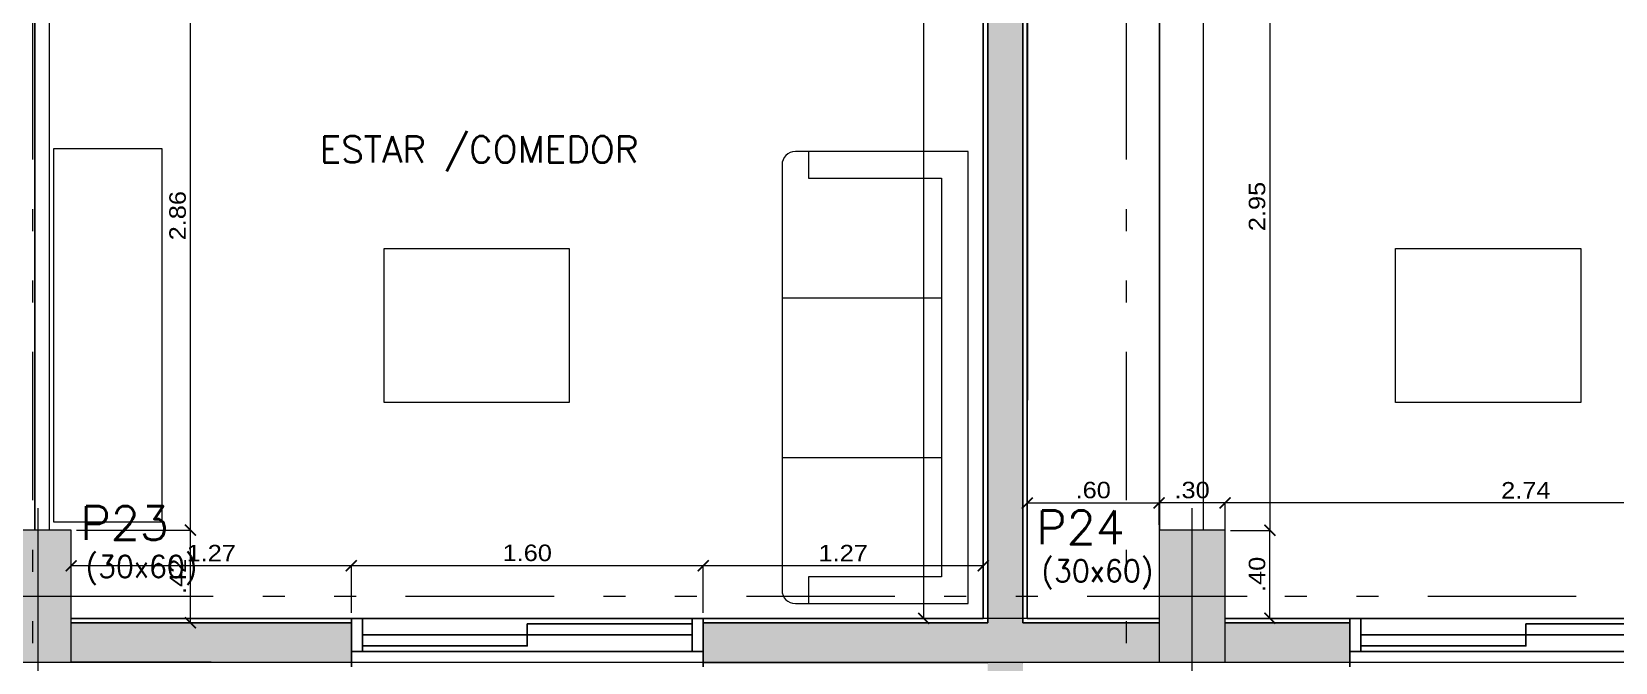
# Model space of a CAD drawing. Header units: metres. Extents: x 219 to 707, y -561 to -17.
# Drawn here: x 346.52 to 353.72, y -134.33 to -131.46 of the extents above; entities that cross this region are included whole.
import ezdxf
from ezdxf.enums import TextEntityAlignment as Align

# ---------------------------------------------------------------- set-up
doc = ezdxf.new("R2010")
doc.units = ezdxf.units.M
doc.linetypes.add('CYPE_RAYAPUNTOPUNTO', pattern=[0.45, 0.225, -0.075, 0, -0.075, 0, -0.075])
for name, color, linetype in [('A-Aberturas', 2, 'Continuous'), ('A-Muros', 4, 'Continuous'), ('A-Revoques', 1, 'Continuous'), ('A-Texto', 3, 'Continuous'), ('Dr Ejes en bloque', 4, 'Continuous'), ('TCOTA', 1, 'Continuous')]:
    doc.layers.add(name, color=color, linetype=linetype)
for name, color, linetype, lineweight in [('A-Equipamiento', 251, 'Continuous', 5), ('COTAS_REPLANTEO', 7, 'CYPE_RAYAPUNTOPUNTO', 0), ('PILAR_DIM', 253, 'Continuous', 0), ('PILAR_EJES', 1, 'Continuous', 0), ('PILAR_HORMIGON', 5, 'Continuous', 20), ('PILAR_REF', 253, 'Continuous', 0), ('VIG_CARAS', 253, 'Continuous', 9)]:
    doc.layers.add(name, color=color, linetype=linetype, lineweight=lineweight)
doc.layers.add('M1-Muro Común 20', color=12, linetype='Continuous', transparency=0.5)
doc.layers.add('M4-Muro Hueco 22', color=42, linetype='Continuous', transparency=0.5)
doc.styles.add('1-50', font='arial.ttf', dxfattribs={"width": 1.1, "height": 0.075})
doc.styles.add('CYPETXT', font='romans', dxfattribs={"height": 0.2})
doc.styles.add('T12', font='romans.shx', dxfattribs={"height": 0.12})
doc.dimstyles.new('1-50', dxfattribs={"dimscale": 0, "dimtxt": 0.075, "dimasz": 0.05, "dimexe": 0, "dimexo": 0.025, "dimgap": 0.02, "dimtad": 1, "dimzin": 4, "dimdsep": 46, "dimtxsty": '1-50', "dimblk": 'ARCHTICK', "dimcen": 0.09, "dimclrd": 256, "dimclre": 8, "dimclrt": 2, "dimadec": 0, "dimazin": 3, "dimtfac": 1, "dimtofl": 0, "dimtmove": 2, "dimatfit": 3, "dimldrblk": 'OPEN90', "dimfxl": 1, "dimtolj": 1, "dimtzin": 0, "dimlwd": 18, "dimlwe": 18, "dimarcsym": 0})

# ---------------------------------------------------------------- blocks, each defined once
blk = doc.blocks.new('A$Cdcc540ea')
for points in [[(-0.15, -0.1), (0, -0.1), (0, -0.15), (-0.15, -0.15), (-0.15, -0.1)], [(-0.15, -1.65), (0, -1.65), (0, -1.7), (-0.15, -1.7), (-0.15, -1.65)]]:
    blk.add_lwpolyline(points)
at = {"color": 1}
blk.add_lwpolyline([(-0.15, -1.65), (0, -1.65), (0, -0.15), (-0.15, -0.15)], close=True, dxfattribs=at)
for points in [[(-0.075, -0.9), (-0.075, -0.15), (-0.125, -0.15), (-0.125, -0.9)], [(-0.025, -1.65), (-0.025, -0.9), (-0.075, -0.9), (-0.075, -1.65)]]:
    blk.add_lwpolyline(points, close=True)
blk = doc.blocks.new('Sillon3c')
for p, q in [((1.65, 0.7), (0.05, 0.7)), ((0.55, 0.7), (0.55, 0.1)), ((1.15, 0.7), (1.15, 0.1)), ((0, 0.65), (0, 0)), ((0.1, 0.6), (0, 0.6)), ((0.1, 0.1), (0.1, 0.6)), ((1.6, 0.6), (1.6, 0.1)), ((1.7, 0.6), (1.6, 0.6)), ((1.7, 0), (1.7, 0.65)), ((1.6, 0.1), (0.1, 0.1)), ((0, 0), (1.7, 0))]:
    blk.add_line(p, q)
for centre, start, end in [((0.05, 0.65), 90, 180), ((1.65, 0.65), 0, 90)]:
    blk.add_arc(centre, 0.05, start, end)
blk = doc.blocks.new('_ArchTick')
at = {"color": 0, "linetype": 'ByBlock', "const_width": 0.15}
blk.add_lwpolyline([(-0.5, -0.5), (0.5, 0.5)], dxfattribs=at)
blk = doc.blocks.new('*D221')
at = {"layer": 'Defpoints', "color": 0, "transparency": 16777216}
for p in [(346.6945, -133.8859), (346.6945, -134.1254), (347.9694, -134.1254)]:
    blk.add_point(p, dxfattribs=at)
at = {"layer": 'TCOTA', "color": 8, "lineweight": 18, "transparency": 16777216}
for p, q in [((346.6945, -134.1004), (346.6945, -133.8859)), ((347.9694, -134.1004), (347.9694, -133.8859))]:
    blk.add_line(p, q, dxfattribs=at)
at = {"layer": 'TCOTA', "lineweight": 18, "transparency": 16777216}
blk.add_line((347.9694, -133.8859), (346.6945, -133.8859), dxfattribs=at)
at = {"layer": 'TCOTA', "lineweight": 18, "transparency": 16777216, "xscale": 0.05, "yscale": 0.05, "zscale": 0.05, "rotation": 180}
blk.add_blockref('_ArchTick', (346.6945, -133.8859), dxfattribs=at)
at = {"layer": 'TCOTA', "lineweight": 18, "transparency": 16777216, "xscale": 0.05, "yscale": 0.05, "zscale": 0.05}
blk.add_blockref('_ArchTick', (347.9694, -133.8859), dxfattribs=at)
at = {"layer": 'TCOTA', "color": 2, "transparency": 16777216, "insert": (347.3319, -133.8283), "char_height": 0.075, "attachment_point": 5, "style": '1-50'}
blk.add_mtext('\\A1;1.27', dxfattribs=at)
blk = doc.blocks.new('_Open90')
at = {"color": 0, "linetype": 'ByBlock', "lineweight": -2}
for p, q in [((0, 0), (-1, 0)), ((-0.5, 0.5), (0, 0)), ((0, 0), (-0.5, -0.5))]:
    blk.add_line(p, q, dxfattribs=at)
blk = doc.blocks.new('*D222')
at = {"layer": 'Defpoints', "color": 0, "transparency": 16777216}
for p in [(347.9694, -133.8859), (347.9694, -134.1254), (349.5694, -134.1254)]:
    blk.add_point(p, dxfattribs=at)
at = {"layer": 'TCOTA', "color": 8, "lineweight": 18, "transparency": 16777216}
for p, q in [((347.9694, -134.1004), (347.9694, -133.8859)), ((349.5694, -134.1004), (349.5694, -133.8859))]:
    blk.add_line(p, q, dxfattribs=at)
at = {"layer": 'TCOTA', "lineweight": 18, "transparency": 16777216}
blk.add_line((349.5694, -133.8859), (347.9694, -133.8859), dxfattribs=at)
at = {"layer": 'TCOTA', "lineweight": 18, "transparency": 16777216, "xscale": 0.05, "yscale": 0.05, "zscale": 0.05, "rotation": 180}
blk.add_blockref('_ArchTick', (347.9694, -133.8859), dxfattribs=at)
at = {"layer": 'TCOTA', "lineweight": 18, "transparency": 16777216, "xscale": 0.05, "yscale": 0.05, "zscale": 0.05}
blk.add_blockref('_ArchTick', (349.5694, -133.8859), dxfattribs=at)
at = {"layer": 'TCOTA', "color": 2, "transparency": 16777216, "insert": (348.7694, -133.8276), "char_height": 0.075, "attachment_point": 5, "style": '1-50'}
blk.add_mtext('\\A1;1.60', dxfattribs=at)
blk = doc.blocks.new('*D223')
at = {"layer": 'Defpoints', "color": 0, "transparency": 16777216}
for p in [(349.5694, -133.8859), (349.5694, -134.1254), (350.8439, -134.1254)]:
    blk.add_point(p, dxfattribs=at)
at = {"layer": 'TCOTA', "color": 8, "lineweight": 18, "transparency": 16777216}
for p, q in [((349.5694, -134.1004), (349.5694, -133.8859)), ((350.8439, -134.1004), (350.8439, -133.8859))]:
    blk.add_line(p, q, dxfattribs=at)
at = {"layer": 'TCOTA', "lineweight": 18, "transparency": 16777216}
blk.add_line((350.8439, -133.8859), (349.5694, -133.8859), dxfattribs=at)
at = {"layer": 'TCOTA', "lineweight": 18, "transparency": 16777216, "xscale": 0.05, "yscale": 0.05, "zscale": 0.05, "rotation": 180}
blk.add_blockref('_ArchTick', (349.5694, -133.8859), dxfattribs=at)
at = {"layer": 'TCOTA', "lineweight": 18, "transparency": 16777216, "xscale": 0.05, "yscale": 0.05, "zscale": 0.05}
blk.add_blockref('_ArchTick', (350.8439, -133.8859), dxfattribs=at)
at = {"layer": 'TCOTA', "color": 2, "transparency": 16777216, "insert": (350.2067, -133.8283), "char_height": 0.075, "attachment_point": 5, "style": '1-50'}
blk.add_mtext('\\A1;1.27', dxfattribs=at)
blk = doc.blocks.new('*D224')
at = {"layer": 'Defpoints', "color": 0, "transparency": 16777216}
for p in [(350.5727, -127.3151), (350.8439, -127.3151), (350.8439, -134.1254)]:
    blk.add_point(p, dxfattribs=at)
at = {"layer": 'TCOTA', "color": 8, "lineweight": 18, "transparency": 16777216}
for p, q in [((350.8189, -127.3151), (350.5727, -127.3151)), ((350.8189, -134.1254), (350.5727, -134.1254))]:
    blk.add_line(p, q, dxfattribs=at)
at = {"layer": 'TCOTA', "lineweight": 18, "transparency": 16777216}
blk.add_line((350.5727, -134.1254), (350.5727, -127.3151), dxfattribs=at)
at = {"layer": 'TCOTA', "lineweight": 18, "transparency": 16777216, "xscale": 0.05, "yscale": 0.05, "zscale": 0.05}
for p, rotation in [((350.5727, -127.3151), 90), ((350.5727, -134.1254), 270)]:
    blk.add_blockref('_ArchTick', p, dxfattribs=dict(at, rotation=rotation))
at = {"layer": 'TCOTA', "color": 2, "transparency": 16777216, "insert": (350.5144, -130.7202), "char_height": 0.075, "attachment_point": 5, "rotation": 90, "style": '1-50'}
blk.add_mtext('\\A1;6.81', dxfattribs=at)
blk = doc.blocks.new('*D225')
at = {"layer": 'Defpoints', "color": 0, "transparency": 16777216}
for p in [(346.6945, -133.7238), (347.2375, -133.7238), (347.0314, -134.1454)]:
    blk.add_point(p, dxfattribs=at)
at = {"layer": 'TCOTA', "color": 8, "lineweight": 18, "transparency": 16777216}
for p, q in [((346.7195, -133.7238), (347.2375, -133.7238)), ((347.0564, -134.1454), (347.2375, -134.1454))]:
    blk.add_line(p, q, dxfattribs=at)
at = {"layer": 'TCOTA', "lineweight": 18, "transparency": 16777216}
blk.add_line((347.2375, -134.1454), (347.2375, -133.7238), dxfattribs=at)
at = {"layer": 'TCOTA', "lineweight": 18, "transparency": 16777216, "xscale": 0.05, "yscale": 0.05, "zscale": 0.05}
for p, rotation in [((347.2375, -133.7238), 90), ((347.2375, -134.1454), 270)]:
    blk.add_blockref('_ArchTick', p, dxfattribs=dict(at, rotation=rotation))
at = {"layer": 'TCOTA', "color": 2, "transparency": 16777216, "insert": (347.1798, -133.9346), "char_height": 0.075, "attachment_point": 5, "rotation": 90, "style": '1-50'}
blk.add_mtext('\\A1;.42', dxfattribs=at)
blk = doc.blocks.new('*D226')
at = {"layer": 'Defpoints', "color": 0, "transparency": 16777216}
for p in [(346.6945, -130.8618), (347.2375, -130.8618), (346.6945, -133.7238)]:
    blk.add_point(p, dxfattribs=at)
at = {"layer": 'TCOTA', "color": 8, "lineweight": 18, "transparency": 16777216}
for p, q in [((346.7195, -130.8618), (347.2375, -130.8618)), ((346.7195, -133.7238), (347.2375, -133.7238))]:
    blk.add_line(p, q, dxfattribs=at)
at = {"layer": 'TCOTA', "lineweight": 18, "transparency": 16777216}
blk.add_line((347.2375, -133.7238), (347.2375, -130.8618), dxfattribs=at)
at = {"layer": 'TCOTA', "lineweight": 18, "transparency": 16777216, "xscale": 0.05, "yscale": 0.05, "zscale": 0.05}
for p, rotation in [((347.2375, -130.8618), 90), ((347.2375, -133.7238), 270)]:
    blk.add_blockref('_ArchTick', p, dxfattribs=dict(at, rotation=rotation))
at = {"layer": 'TCOTA', "color": 2, "transparency": 16777216, "insert": (347.1792, -132.2928), "char_height": 0.075, "attachment_point": 5, "rotation": 90, "style": '1-50'}
blk.add_mtext('\\A1;2.86', dxfattribs=at)
blk = doc.blocks.new('*D243')
at = {"layer": 'Defpoints', "color": 0, "transparency": 16777216}
for p in [(351.9437, -133.7247), (352.1476, -133.7247), (352.2279, -134.1254)]:
    blk.add_point(p, dxfattribs=at)
at = {"layer": 'TCOTA', "color": 8, "lineweight": 18, "transparency": 16777216}
for p, q in [((351.9687, -133.7247), (352.1476, -133.7247)), ((352.2029, -134.1254), (352.1476, -134.1254))]:
    blk.add_line(p, q, dxfattribs=at)
at = {"layer": 'TCOTA', "lineweight": 18, "transparency": 16777216}
blk.add_line((352.1476, -134.1254), (352.1476, -133.7247), dxfattribs=at)
at = {"layer": 'TCOTA', "lineweight": 18, "transparency": 16777216, "xscale": 0.05, "yscale": 0.05, "zscale": 0.05}
for p, rotation in [((352.1476, -133.7247), 90), ((352.1476, -134.1254), 270)]:
    blk.add_blockref('_ArchTick', p, dxfattribs=dict(at, rotation=rotation))
at = {"layer": 'TCOTA', "color": 2, "transparency": 16777216, "insert": (352.0894, -133.9251), "char_height": 0.075, "attachment_point": 5, "rotation": 90, "style": '1-50'}
blk.add_mtext('\\A1;.40', dxfattribs=at)
blk = doc.blocks.new('*D244')
at = {"layer": 'Defpoints', "color": 0, "transparency": 16777216}
for p in [(352.0101, -130.7772), (351.9437, -133.7247), (352.1476, -133.7247)]:
    blk.add_point(p, dxfattribs=at)
at = {"layer": 'TCOTA', "color": 8, "lineweight": 18, "transparency": 16777216}
for p, q in [((352.0351, -130.7772), (352.1476, -130.7772)), ((351.9687, -133.7247), (352.1476, -133.7247))]:
    blk.add_line(p, q, dxfattribs=at)
at = {"layer": 'TCOTA', "lineweight": 18, "transparency": 16777216}
blk.add_line((352.1476, -130.7772), (352.1476, -133.7247), dxfattribs=at)
at = {"layer": 'TCOTA', "lineweight": 18, "transparency": 16777216, "xscale": 0.05, "yscale": 0.05, "zscale": 0.05}
for p, rotation in [((352.1476, -130.7772), 90), ((352.1476, -133.7247), 270)]:
    blk.add_blockref('_ArchTick', p, dxfattribs=dict(at, rotation=rotation))
at = {"layer": 'TCOTA', "color": 2, "transparency": 16777216, "insert": (352.0894, -132.251), "char_height": 0.075, "attachment_point": 5, "rotation": 90, "style": '1-50'}
blk.add_mtext('\\A1;2.95', dxfattribs=at)
blk = doc.blocks.new('*D253')
at = {"layer": 'Defpoints', "color": 0, "transparency": 16777216}
for p in [(351.644, -133.6001), (351.0439, -133.7074), (351.644, -133.7247)]:
    blk.add_point(p, dxfattribs=at)
at = {"layer": 'TCOTA', "color": 8, "lineweight": 18, "transparency": 16777216}
for p, q in [((351.0439, -133.6824), (351.0439, -133.6001)), ((351.644, -133.6997), (351.644, -133.6001))]:
    blk.add_line(p, q, dxfattribs=at)
at = {"layer": 'TCOTA', "lineweight": 18, "transparency": 16777216}
blk.add_line((351.0439, -133.6001), (351.644, -133.6001), dxfattribs=at)
at = {"layer": 'TCOTA', "lineweight": 18, "transparency": 16777216, "xscale": 0.05, "yscale": 0.05, "zscale": 0.05, "rotation": 180}
blk.add_blockref('_ArchTick', (351.0439, -133.6001), dxfattribs=at)
at = {"layer": 'TCOTA', "lineweight": 18, "transparency": 16777216, "xscale": 0.05, "yscale": 0.05, "zscale": 0.05}
blk.add_blockref('_ArchTick', (351.644, -133.6001), dxfattribs=at)
at = {"layer": 'TCOTA', "color": 2, "transparency": 16777216, "insert": (351.3439, -133.5418), "char_height": 0.075, "attachment_point": 5, "style": '1-50'}
blk.add_mtext('\\A1;.60', dxfattribs=at)
blk = doc.blocks.new('*D254')
at = {"layer": 'Defpoints', "color": 0, "transparency": 16777216}
for p in [(351.6437, -133.6001), (351.6437, -133.7247), (351.9437, -133.7247)]:
    blk.add_point(p, dxfattribs=at)
at = {"layer": 'TCOTA', "color": 8, "lineweight": 18, "transparency": 16777216}
for p, q in [((351.6437, -133.6997), (351.6437, -133.6001)), ((351.9437, -133.6997), (351.9437, -133.6001))]:
    blk.add_line(p, q, dxfattribs=at)
at = {"layer": 'TCOTA', "lineweight": 18, "transparency": 16777216}
blk.add_line((351.9437, -133.6001), (351.6437, -133.6001), dxfattribs=at)
at = {"layer": 'TCOTA', "lineweight": 18, "transparency": 16777216, "xscale": 0.05, "yscale": 0.05, "zscale": 0.05, "rotation": 180}
blk.add_blockref('_ArchTick', (351.6437, -133.6001), dxfattribs=at)
at = {"layer": 'TCOTA', "lineweight": 18, "transparency": 16777216, "xscale": 0.05, "yscale": 0.05, "zscale": 0.05}
blk.add_blockref('_ArchTick', (351.9437, -133.6001), dxfattribs=at)
at = {"layer": 'TCOTA', "color": 2, "transparency": 16777216, "insert": (351.7937, -133.5417), "char_height": 0.075, "attachment_point": 5, "style": '1-50'}
blk.add_mtext('\\A1;.30', dxfattribs=at)
blk = doc.blocks.new('*D255')
at = {"layer": 'Defpoints', "color": 0, "transparency": 16777216}
for p in [(351.9437, -133.6001), (351.9437, -133.7727), (354.6797, -133.7727)]:
    blk.add_point(p, dxfattribs=at)
at = {"layer": 'TCOTA', "color": 8, "lineweight": 18, "transparency": 16777216}
for p, q in [((351.9437, -133.7477), (351.9437, -133.6001)), ((354.6797, -133.7477), (354.6797, -133.6001))]:
    blk.add_line(p, q, dxfattribs=at)
at = {"layer": 'TCOTA', "lineweight": 18, "transparency": 16777216}
blk.add_line((354.6797, -133.6001), (351.9437, -133.6001), dxfattribs=at)
at = {"layer": 'TCOTA', "lineweight": 18, "transparency": 16777216, "xscale": 0.05, "yscale": 0.05, "zscale": 0.05, "rotation": 180}
blk.add_blockref('_ArchTick', (351.9437, -133.6001), dxfattribs=at)
at = {"layer": 'TCOTA', "lineweight": 18, "transparency": 16777216, "xscale": 0.05, "yscale": 0.05, "zscale": 0.05}
blk.add_blockref('_ArchTick', (354.6797, -133.6001), dxfattribs=at)
at = {"layer": 'TCOTA', "color": 2, "transparency": 16777216, "insert": (353.3117, -133.5424), "char_height": 0.075, "attachment_point": 5, "style": '1-50'}
blk.add_mtext('\\A1;2.74', dxfattribs=at)
blk = doc.blocks.new('Ejes del pilar')
at = {"layer": 'PILAR_EJES'}
for p, q in [((0, -0.5), (0, 0.5)), ((-0.5, 0), (0.5, 0))]:
    blk.add_line(p, q, dxfattribs=at)
blk = doc.blocks.new('A$Ce77abe1e')
h = blk.add_hatch(color=253)
h.dxf.hatch_style = 1
h.paths.add_polyline_path([(-0.35, -0.1), (0.35, -0.1), (0.35, 0.1), (-0.35, 0.1)])
h.paths.add_polyline_path([(4.525, -0.1004), (5.325, -0.1004), (5.325, 0.0996), (4.525, 0.0996)])
h.paths.add_polyline_path([(4.7997, -3.6492), (5.4997, -3.6492), (5.4997, -3.3492), (4.7997, -3.3492)])
h.paths.add_polyline_path([(-0.8503, -3.5992), (-0.0503, -3.5992), (-0.0503, -3.3492), (-0.8503, -3.3492)])
h.paths.add_polyline_path([(-0.8508, -9.9381), (-0.1508, -9.9381), (-0.1508, -9.6381), (-0.8508, -9.6381)])
h.paths.add_polyline_path([(4.7992, -10.4381), (5.0992, -10.4381), (5.0992, -9.6381), (4.7992, -9.6381)])
h.paths.add_polyline_path([(-0.3511, -13.9003), (-0.0511, -13.9003), (-0.0511, -13.3003), (-0.3511, -13.3003)])
h.paths.add_polyline_path([(4.7989, -13.9003), (5.0989, -13.9003), (5.0989, -13.3003), (4.7989, -13.3003)])
h.paths.add_polyline_path([(10.048, -13.9003), (10.348, -13.9003), (10.348, -13.3003), (10.048, -13.3003)])
h.paths.add_polyline_path([(10.0492, -10.3381), (10.3992, -10.3381), (10.3992, -9.6381), (10.0492, -9.6381)])
h.paths.add_polyline_path([(13.0992, -10.3381), (13.3992, -10.3381), (13.3992, -9.6381), (13.0992, -9.6381)])
h.paths.add_polyline_path([(13.0989, -13.9003), (13.3989, -13.9003), (13.3989, -13.2003), (13.0989, -13.2003)])
h.paths.add_polyline_path([(17.7502, -13.9003), (18.4502, -13.9003), (18.4502, -13.6003), (17.7502, -13.6003)])
h.paths.add_polyline_path([(23.15, -13.9003), (23.45, -13.9003), (23.45, -13.3003), (23.15, -13.3003)])
h.paths.add_polyline_path([(23.15, -10.3381), (23.45, -10.3381), (23.45, -9.6381), (23.15, -9.6381)])
h.paths.add_polyline_path([(23.1497, -3.5519), (23.4497, -3.5519), (23.4497, -2.8519), (23.1497, -2.8519)])
h.paths.add_polyline_path([(22.85, -0.2), (23.45, -0.2), (23.45, 0.1), (22.85, 0.1)])
h.paths.add_polyline_path([(13.6997, -4.05), (13.9997, -4.05), (13.9997, -3.35), (13.6997, -3.35)])
h.paths.add_polyline_path([(16.4997, -4.0492), (16.7997, -4.0492), (16.7997, -3.3492), (16.4997, -3.3492)])
h.paths.add_polyline_path([(9.5497, -3.6492), (10.2497, -3.6492), (10.2497, -3.3492), (9.5497, -3.3492)])
h.paths.add_polyline_path([(9.55, -0.2), (10.25, -0.2), (10.25, 0.1), (9.55, 0.1)])
at = {"layer": 'PILAR_HORMIGON'}
h = blk.add_hatch(color=253, dxfattribs=at)
h.dxf.hatch_style = 1
h.paths.add_polyline_path([(13.6998, -0.1), (14.3998, -0.1), (14.3998, 0.1), (13.6998, 0.1)], flags=17)
h.paths.add_polyline_path([(23.15, -13.9003), (23.45, -13.9003), (23.45, -13.3003), (23.15, -13.3003)], flags=17)
h.paths.add_polyline_path([(17.7502, -13.9003), (18.4502, -13.9003), (18.4502, -13.6003), (17.7502, -13.6003)], flags=17)
h.paths.add_polyline_path([(13.0989, -13.9003), (13.3989, -13.9003), (13.3989, -13.2003), (13.0989, -13.2003)], flags=17)
h.paths.add_polyline_path([(10.048, -13.9003), (10.348, -13.9003), (10.348, -13.3003), (10.048, -13.3003)], flags=17)
h.paths.add_polyline_path([(4.7989, -13.9003), (5.0989, -13.9003), (5.0989, -13.3003), (4.7989, -13.3003)], flags=17)
h.paths.add_polyline_path([(-0.3511, -13.9003), (-0.0511, -13.9003), (-0.0511, -13.3003), (-0.3511, -13.3003)], flags=17)
h.paths.add_polyline_path([(23.15, -10.3381), (23.45, -10.3381), (23.45, -9.6381), (23.15, -9.6381)], flags=17)
h.paths.add_polyline_path([(13.0992, -10.3381), (13.3992, -10.3381), (13.3992, -9.6381), (13.0992, -9.6381)], flags=17)
h.paths.add_polyline_path([(10.0492, -10.3381), (10.3992, -10.3381), (10.3992, -9.6381), (10.0492, -9.6381)], flags=17)
h.paths.add_polyline_path([(4.7992, -10.4381), (5.0992, -10.4381), (5.0992, -9.6381), (4.7992, -9.6381)], flags=17)
h.paths.add_polyline_path([(-0.8508, -9.9381), (-0.1508, -9.9381), (-0.1508, -9.6381), (-0.8508, -9.6381)], flags=17)
h.paths.add_polyline_path([(23.1497, -3.5519), (23.4497, -3.5519), (23.4497, -2.8519), (23.1497, -2.8519)], flags=17)
h.paths.add_polyline_path([(16.4997, -4.0492), (16.7997, -4.0492), (16.7997, -3.3492), (16.4997, -3.3492)], flags=17)
h.paths.add_polyline_path([(13.6997, -4.05), (13.9997, -4.05), (13.9997, -3.35), (13.6997, -3.35)], flags=17)
h.paths.add_polyline_path([(9.5497, -3.6492), (10.2497, -3.6492), (10.2497, -3.3492), (9.5497, -3.3492)], flags=17)
h.paths.add_polyline_path([(4.7997, -3.6492), (5.4997, -3.6492), (5.4997, -3.3492), (4.7997, -3.3492)], flags=17)
h.paths.add_polyline_path([(-0.8503, -3.5992), (-0.0503, -3.5992), (-0.0503, -3.3492), (-0.8503, -3.3492)], flags=17)
h.paths.add_polyline_path([(22.85, -0.2), (23.45, -0.2), (23.45, 0.1), (22.85, 0.1)], flags=17)
h.paths.add_polyline_path([(16.5, -0.1), (17.2, -0.1), (17.2, 0.1), (16.5, 0.1)], flags=17)
h.paths.add_polyline_path([(9.55, -0.2), (10.25, -0.2), (10.25, 0.1), (9.55, 0.1)], flags=17)
h.paths.add_polyline_path([(4.525, -0.1004), (5.325, -0.1004), (5.325, 0.0996), (4.525, 0.0996)], flags=17)
h.paths.add_polyline_path([(-0.35, -0.1), (0.35, -0.1), (0.35, 0.1), (-0.35, 0.1)], flags=17)
h.paths.add_polyline_path([(16.4997, -4.0492), (16.7997, -4.0492), (16.7997, -3.3492), (16.4997, -3.3492)], flags=0)
h.paths.add_polyline_path([(13.6997, -4.05), (13.9997, -4.05), (13.9997, -3.35), (13.6997, -3.35)], flags=0)
h.paths.add_polyline_path([(16.5, -0.1), (17.2, -0.1), (17.2, 0.1), (16.5, 0.1)])
h.paths.add_polyline_path([(13.6998, -0.1), (14.3998, -0.1), (14.3998, 0.1), (13.6998, 0.1)])
h.paths.add_polyline_path([(13.6998, -0.1), (14.3998, -0.1), (14.3998, 0.1), (13.6998, 0.1)], flags=17)
h.paths.add_polyline_path([(23.15, -13.9003), (23.45, -13.9003), (23.45, -13.3003), (23.15, -13.3003)], flags=17)
h.paths.add_polyline_path([(17.7502, -13.9003), (18.4502, -13.9003), (18.4502, -13.6003), (17.7502, -13.6003)], flags=17)
h.paths.add_polyline_path([(13.0989, -13.9003), (13.3989, -13.9003), (13.3989, -13.2003), (13.0989, -13.2003)], flags=17)
h.paths.add_polyline_path([(10.048, -13.9003), (10.348, -13.9003), (10.348, -13.3003), (10.048, -13.3003)], flags=17)
h.paths.add_polyline_path([(4.7989, -13.9003), (5.0989, -13.9003), (5.0989, -13.3003), (4.7989, -13.3003)], flags=17)
h.paths.add_polyline_path([(-0.3511, -13.9003), (-0.0511, -13.9003), (-0.0511, -13.3003), (-0.3511, -13.3003)], flags=17)
h.paths.add_polyline_path([(23.15, -10.3381), (23.45, -10.3381), (23.45, -9.6381), (23.15, -9.6381)], flags=17)
h.paths.add_polyline_path([(13.0992, -10.3381), (13.3992, -10.3381), (13.3992, -9.6381), (13.0992, -9.6381)], flags=17)
h.paths.add_polyline_path([(10.0492, -10.3381), (10.3992, -10.3381), (10.3992, -9.6381), (10.0492, -9.6381)], flags=17)
h.paths.add_polyline_path([(4.7992, -10.4381), (5.0992, -10.4381), (5.0992, -9.6381), (4.7992, -9.6381)], flags=17)
h.paths.add_polyline_path([(-0.8508, -9.9381), (-0.1508, -9.9381), (-0.1508, -9.6381), (-0.8508, -9.6381)], flags=17)
h.paths.add_polyline_path([(23.1497, -3.5519), (23.4497, -3.5519), (23.4497, -2.8519), (23.1497, -2.8519)], flags=17)
h.paths.add_polyline_path([(16.4997, -4.0492), (16.7997, -4.0492), (16.7997, -3.3492), (16.4997, -3.3492)], flags=17)
h.paths.add_polyline_path([(13.6997, -4.05), (13.9997, -4.05), (13.9997, -3.35), (13.6997, -3.35)], flags=17)
h.paths.add_polyline_path([(9.5497, -3.6492), (10.2497, -3.6492), (10.2497, -3.3492), (9.5497, -3.3492)], flags=17)
h.paths.add_polyline_path([(4.7997, -3.6492), (5.4997, -3.6492), (5.4997, -3.3492), (4.7997, -3.3492)], flags=17)
h.paths.add_polyline_path([(-0.8503, -3.5992), (-0.0503, -3.5992), (-0.0503, -3.3492), (-0.8503, -3.3492)], flags=17)
h.paths.add_polyline_path([(22.85, -0.2), (23.45, -0.2), (23.45, 0.1), (22.85, 0.1)], flags=17)
h.paths.add_polyline_path([(16.5, -0.1), (17.2, -0.1), (17.2, 0.1), (16.5, 0.1)], flags=17)
h.paths.add_polyline_path([(9.55, -0.2), (10.25, -0.2), (10.25, 0.1), (9.55, 0.1)], flags=17)
h.paths.add_polyline_path([(4.525, -0.1004), (5.325, -0.1004), (5.325, 0.0996), (4.525, 0.0996)], flags=17)
h.paths.add_polyline_path([(-0.35, -0.1), (0.35, -0.1), (0.35, 0.1), (-0.35, 0.1)], flags=17)
for points in [[(4.7989, -13.9003), (5.0989, -13.9003), (5.0989, -13.3003), (4.7989, -13.3003), (4.7989, -13.9003)], [(4.7989, -13.9003), (5.0989, -13.9003), (5.0989, -13.3003), (4.7989, -13.3003), (4.7989, -13.9003)], [(10.048, -13.9003), (10.348, -13.9003), (10.348, -13.3003), (10.048, -13.3003), (10.048, -13.9003)], [(10.048, -13.9003), (10.348, -13.9003), (10.348, -13.3003), (10.048, -13.3003), (10.048, -13.9003)]]:
    blk.add_lwpolyline(points, close=True, dxfattribs=at)
at = {"layer": 'VIG_CARAS'}
for points in [[(10.0492, -10.3381), (10.0492, -13.3003)], [(10.2492, -10.3381), (10.2492, -13.3003)], [(4.9992, -10.4381), (4.9992, -13.3003)], [(5.0989, -13.7003), (10.048, -13.7003)], [(10.348, -13.7003), (13.0989, -13.7003)], [(5.0989, -13.9003), (10.048, -13.9003)], [(10.348, -13.9003), (13.0989, -13.9003)]]:
    blk.add_lwpolyline(points, dxfattribs=at)
at = {"layer": 'PILAR_EJES', "xscale": 0.5, "yscale": 0.8}
for p in [(4.9489, -13.6003), (10.198, -13.6003)]:
    blk.add_blockref('Ejes del pilar', p, dxfattribs=at)
at = {"layer": 'PILAR_DIM', "lineweight": 0, "style": 'CYPETXT', "width": 0.882521}
for p, p2 in [((5.1648, -13.516), (5.6733, -13.516)), ((5.1648, -13.516), (5.6733, -13.516)), ((9.513, -13.5355), (10.0215, -13.5355)), ((9.513, -13.5355), (10.0215, -13.5355))]:
    blk.add_text('(30x60)', height=0.1, dxfattribs=at).set_placement(p, p2, align=Align.FIT)
at = {"layer": 'PILAR_REF', "style": 'CYPETXT'}
for s, width, p, p2 in [('P23', 0.951021, (5.1408, -13.3447), (5.5436, -13.3447)), ('P24', 0.934902, (9.489, -13.3642), (9.8917, -13.3642))]:
    blk.add_text(s, height=0.15333, dxfattribs=dict(at, width=width)).set_placement(p, p2, align=Align.FIT)
blk = doc.blocks.new('DSADADASDAS')
at = {"layer": 'COTAS_REPLANTEO', "ltscale": 3}
for p, q in [((120.8027, 125.9327, -0.525), (120.8027, 146.4778, -0.525)), ((125.7777, 125.9327, -0.525), (125.7777, 146.4778, -0.525)), ((110.0984, 130.1466, -0.525), (141.6696, 130.1466, -0.525))]:
    blk.add_line(p, q, dxfattribs=at)

msp = doc.modelspace()

# ---------------------------------------------------------------- hatches: boundary and pattern name
at = {"layer": 'M1-Muro Común 20', "transparency": 33554687}
h = msp.add_hatch(color=256, dxfattribs=at)
h.dxf.hatch_style = 1
h.paths.add_polyline_path([(350.8639, -127.2951), (350.8639, -134.1454), (351.0239, -134.1454), (351.0239, -127.2951), (353.0593, -127.2951), (353.1393, -127.2951), (353.436, -127.2951), (353.516, -127.2951), (353.516, -127.1351), (350.7821, -127.1351), (350.7821, -127.2651), (350.8021, -127.2651), (350.8021, -127.2751), (350.7821, -127.2751), (350.7821, -127.2951)])
at = {"layer": 'M4-Muro Hueco 22', "transparency": 33554687}
h = msp.add_hatch(color=256, dxfattribs=at)
h.dxf.hatch_style = 1
h.paths.add_polyline_path([(342.4637, -134.1454), (341.5448, -134.1454), (341.5448, -134.3254), (342.4637, -134.3254)])
h.paths.add_polyline_path([(346.3945, -134.1454), (344.8301, -134.1454), (344.7101, -134.1454), (344.0637, -134.1454), (344.0637, -134.3254), (346.3945, -134.3254)])
h.paths.add_polyline_path([(347.9694, -134.3254), (347.9694, -134.1454), (346.6948, -134.1454), (346.6948, -134.3254)])
h.paths.add_polyline_path([(351.644, -134.3254), (351.644, -134.1454), (351.0239, -134.1454), (350.8639, -134.1454), (349.5694, -134.1454), (349.5694, -134.3254)])
h.paths.add_polyline_path([(352.5119, -134.3254), (352.5119, -134.1454), (351.944, -134.1454), (351.944, -134.3254)])
h = msp.add_hatch(color=256, dxfattribs=at)
h.dxf.hatch_style = 1
h.paths.add_polyline_path([(351.024, -134.3248), (350.864, -134.3248), (350.864, -135.6629), (351.024, -135.6629)])

# ---------------------------------------------------------------- linework, layer by layer
at = {"layer": 'A-Equipamiento', "transparency": 33554687}
for points in [[(351.0439, -130.7772), (351.644, -130.7772), (351.644, -134.1254), (351.0439, -134.1254)], [(346.6158, -131.9869), (347.1069, -131.9869), (347.1069, -133.6869), (346.6158, -133.6869)], [(348.9607, -132.4425), (348.9607, -133.1425), (348.1185, -133.1425), (348.1185, -132.4425)], [(353.5619, -132.4425), (353.5619, -133.1425), (352.7197, -133.1425), (352.7197, -132.4425)]]:
    msp.add_lwpolyline(points, close=True, dxfattribs=at)
at = {"layer": 'A-Muros'}
for p, q in [((347.9694, -134.3254), (347.9694, -134.1454)), ((349.5694, -134.3254), (349.5694, -134.1454)), ((351.024, -134.1458), (351.6437, -134.1451)), ((352.5119, -134.3254), (352.5119, -134.1454)), ((351.024, -134.3254), (351.6437, -134.3247))]:
    msp.add_line(p, q, dxfattribs=at)
at = {"layer": 'A-Muros', "transparency": 33554687}
for points in [[(350.8639, -134.1454), (350.8639, -127.2951)], [(351.0239, -134.1454), (351.0239, -130.1418)], [(346.6948, -134.1454), (347.9694, -134.1454)], [(349.5694, -134.1454), (350.8639, -134.1454)], [(351.944, -134.1454), (352.5119, -134.1454)], [(346.6926, -134.3238), (347.9694, -134.3254)], [(349.5694, -134.3254), (350.864, -134.3254)], [(351.9437, -134.3248), (352.5119, -134.3254)]]:
    msp.add_lwpolyline(points, dxfattribs=at)
at = {"layer": 'A-Revoques', "transparency": 33554687}
for p, q in [((347.9694, -134.1254), (346.6948, -134.1254)), ((347.9694, -134.3454), (347.9694, -134.1254)), ((350.8439, -134.1254), (349.5694, -134.1254)), ((349.5694, -134.1254), (349.5694, -134.3454)), ((352.5119, -134.1254), (351.944, -134.1254)), ((352.5119, -134.3454), (352.5119, -134.1254))]:
    msp.add_line(p, q, dxfattribs=at)
for points in [[(350.8439, -134.1254), (350.8439, -127.3151)], [(351.0439, -134.1254), (351.0467, -130.1568)], [(346.5298, -133.7238), (346.5298, -133.7238), (346.5298, -130.8618)], [(351.644, -134.1254), (351.0439, -134.1254)]]:
    msp.add_lwpolyline(points, dxfattribs=at)

# ---------------------------------------------------------------- block references
msp.add_blockref('A$Ce77abe1e', (341.5956, -120.4237))
at = {"layer": 'A-Aberturas', "transparency": 33554687, "rotation": 270}
for p in [(349.6694, -134.2754), (354.2119, -134.2754)]:
    msp.add_blockref('A$Cdcc540ea', p, dxfattribs=at)
at = {"layer": 'A-Equipamiento', "transparency": 33554687, "xscale": 1.209999999999995, "yscale": 1.209999999999995, "zscale": 1.209999999999995, "rotation": 90}
msp.add_blockref('Sillon3c', (350.7754, -134.058), dxfattribs=at)
at = {"layer": 'Dr Ejes en bloque'}
msp.add_blockref('DSADADASDAS', (225.7179, -264.1705, 0.525), dxfattribs=at)

# ---------------------------------------------------------------- texts
at = {"layer": 'A-Texto', "transparency": 33554687, "style": 'T12'}
msp.add_text('ESTAR /COMEDOR', height=0.12, dxfattribs=at).set_placement((347.8254, -132.0513))

# ---------------------------------------------------------------- dimensions: what is measured, and where the dimension line sits
at = {"layer": 'TCOTA'}
for base, p1, p2, picture, middle in [((350.5727, -127.3151), (350.8439, -134.1254), (350.8439, -127.3151), '*D224', (350.5144, -130.7202)), ((352.1476, -133.7247), (352.0101, -130.7772), (351.9437, -133.7247), '*D244', (352.0894, -132.251)), ((347.2375, -130.8618), (346.6945, -133.7238), (346.6945, -130.8618), '*D226', (347.1792, -132.2928)), ((347.2375, -133.7238), (347.0314, -134.1454), (346.6945, -133.7238), '*D225', (347.1798, -133.9346)), ((352.1476, -133.7247), (352.2279, -134.1254), (351.9437, -133.7247), '*D243', (352.0894, -133.9251))]:
    dim = msp.add_linear_dim(base=base, p1=p1, p2=p2, angle=90, dimstyle='1-50', override={"dimscale": 1}, dxfattribs=at)
    dim.commit()
    dim.dimension.update_dxf_attribs({"geometry": picture, "text_midpoint": middle})
for base, p1, p2, picture, middle in [((351.644, -133.6001), (351.0439, -133.7074), (351.644, -133.7247), '*D253', (351.3439, -133.5418)), ((351.6437, -133.6001), (351.9437, -133.7247), (351.6437, -133.7247), '*D254', (351.7937, -133.5417)), ((351.9437, -133.6001), (354.6797, -133.7727), (351.9437, -133.7727), '*D255', (353.3117, -133.5424)), ((346.6945, -133.8859), (347.9694, -134.1254), (346.6945, -134.1254), '*D221', (347.3319, -133.8283)), ((347.9694, -133.8859), (349.5694, -134.1254), (347.9694, -134.1254), '*D222', (348.7694, -133.8276)), ((349.5694, -133.8859), (350.8439, -134.1254), (349.5694, -134.1254), '*D223', (350.2067, -133.8283))]:
    dim = msp.add_linear_dim(base=base, p1=p1, p2=p2, dimstyle='1-50', override={"dimscale": 1}, dxfattribs=at)
    dim.commit()
    dim.dimension.update_dxf_attribs({"geometry": picture, "text_midpoint": middle})

doc.saveas('drawing.dxf')
